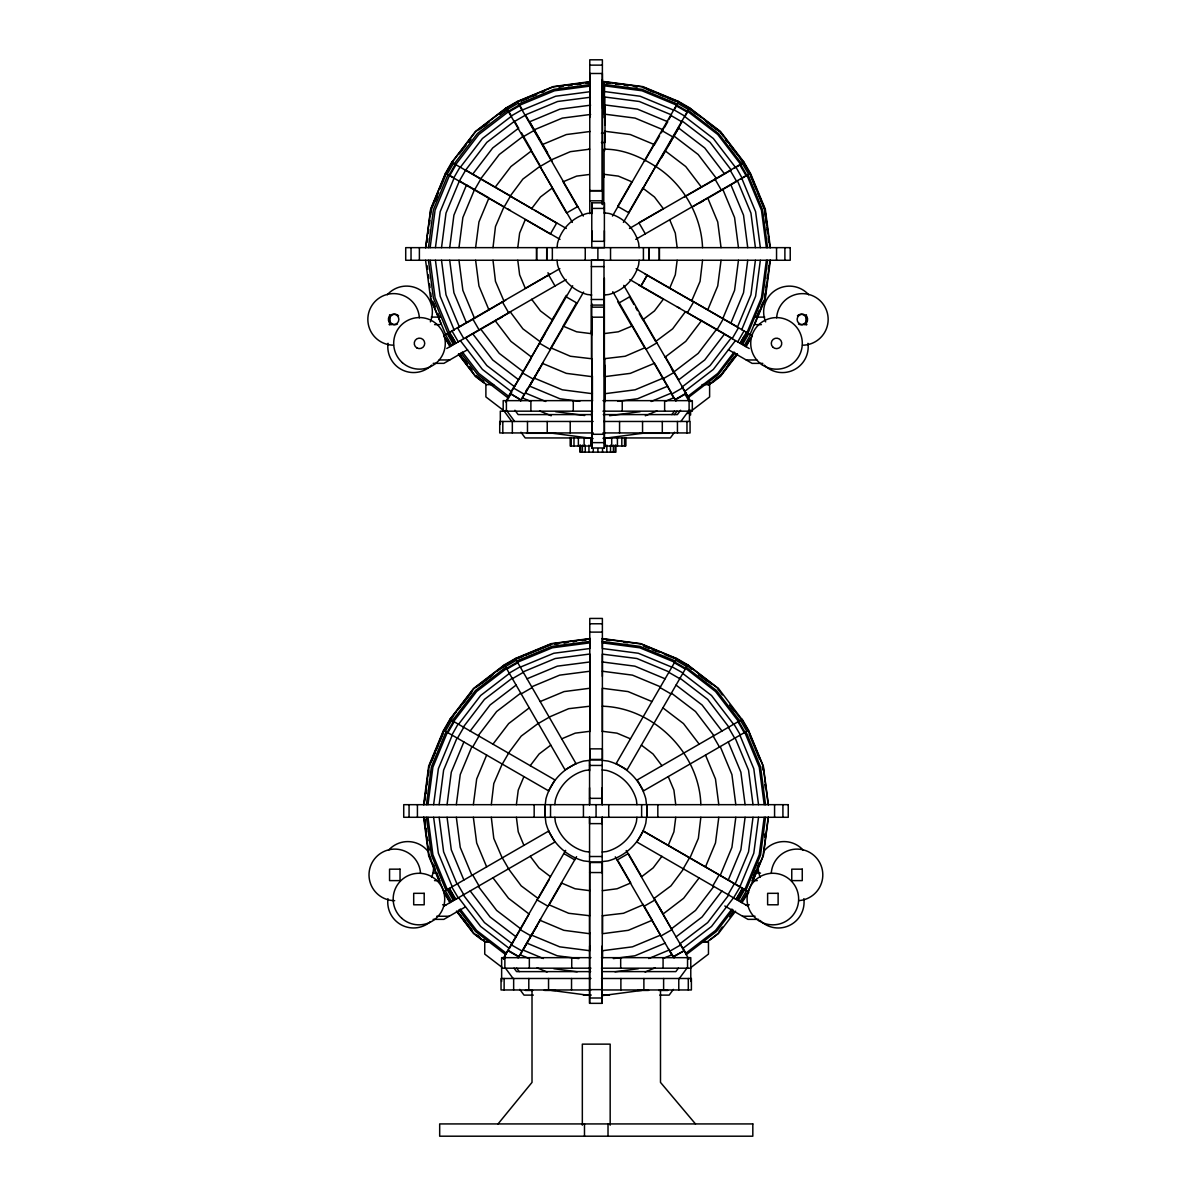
<?xml version="1.0" encoding="UTF-8"?>
<svg xmlns="http://www.w3.org/2000/svg" width="1196" height="1196" viewBox="0 0 1196 1196"><rect width="100%" height="100%" fill="white"/><g stroke="black" fill="none" stroke-linecap="round" stroke-linejoin="round"><path stroke-width="1.5" d="M492.991 260.265L495.473 281.359L503.875 300.884M492.991 247.647L495.473 226.552L503.89 207.028M536.69 260.265L536.69 247.647M544.942 817.287L544.942 804.684M550.534 817.287L550.534 804.684M583.439 817.287L583.439 804.684M602.38 862.376L602.201 1003.339L589.598 1003.339L589.598 945.931M589.598 915.403L589.598 933.702L563.824 930.309L539.874 920.232M589.568 787.745L589.568 804.684L589.568 759.849L602.186 759.849L602.186 804.669L602.186 787.745M589.568 770.986L589.568 760.357L583.768 761.045A53.506 53.506 0 0 0 545.929 798.868L545.256 804.684M589.598 969.582L589.598 967.833M589.778 932.686L589.778 950.715L559.683 946.828L531.667 935.152L540.622 919.276M589.778 890.317L589.778 915.747L568.668 913.281L549.158 904.864L561.148 884.098M589.778 749.414L589.778 759.445L602.38 759.445L602.38 749.414M589.778 731.653L589.778 654.033L555.228 658.518L523.071 671.913M589.778 648.142L589.778 638.171M604.369 294.291L604.369 447.977L591.751 447.977L591.751 317.553M591.781 202.827L591.781 241.323L604.384 241.323L604.384 202.827L591.781 202.827L591.781 213.636M596.071 817.287L596.071 804.684M602.201 1003.339L602.216 945.931M602.201 872.916L602.216 862.525L589.598 862.525L589.598 1003.339M602.38 81.806L602.38 79.983M602.56 915.403L602.56 933.702L628.319 930.309L652.283 920.232L643 904.161M602.38 731.653L602.38 688.268L628.064 691.587L651.97 701.559M602.38 676.428L602.38 654.137L636.93 658.518L669.087 671.913M602.38 638.171L602.38 647.724M604.07 332.324L604.07 358.725L625.179 356.244L644.689 347.842L630.606 323.443M604.638 358.979L604.638 376.665L630.337 373.361L654.227 363.39M604.772 125.311L604.772 97.011L639.322 101.496L671.479 114.891L668.818 119.48M605.027 365.393L605.027 393.693L635.121 389.806L663.122 378.13L654.287 362.807M608.719 817.287L608.719 804.684M641.624 817.287L641.624 804.684M647.215 817.287L647.215 804.684M649.219 260.265L649.219 247.647M659.25 260.265L659.25 247.647M700.841 817.287L698.359 838.396L689.957 857.906M700.841 804.684C699.406 753.316 653.764 707.628 602.38 706.223M702.545 260.265L700.064 281.374L691.662 300.884L645.122 274.183M702.545 247.647C701.334 215.4 682.946 183.556 655.617 166.379L642.416 189.252M591.751 390.569L591.751 447.977M604.189 108.567L604.294 82.479M589.778 81.657L553.135 86.62L517.225 101.496M557.022 247.647L557.56 243.102A41.965 41.965 0 0 1 587.221 213.426L591.781 212.888M554.824 804.684L555.348 800.124A41.965 41.965 0 0 1 585.023 770.448L589.568 769.925M639.142 260.265L638.619 264.824A41.965 41.965 0 0 1 608.943 294.485L604.384 295.023L604.384 278.279M636.945 817.287L636.407 821.846A41.965 41.965 0 0 1 606.746 851.507L602.186 852.045M646.498 817.287L645.825 823.102A53.506 53.506 0 0 1 607.987 860.926L602.186 861.598M517.778 247.647L519.632 233.1L525.313 219.571L549.816 233.728M516.388 804.684L518.242 790.137L523.923 776.608M677.16 260.265L675.306 274.811L669.625 288.341M675.755 817.302L673.916 831.848L668.235 845.378M441.518 247.647L446.003 213.097L459.399 180.94L467.053 185.365M449.711 247.647L453.912 215.16L466.515 184.917L474.184 189.327M458.98 247.647L462.867 217.552L474.543 189.551L488.342 197.504M475.619 247.647L478.938 221.963L488.91 198.058L504.234 206.908M439.141 804.684L443.611 770.134L457.007 737.977M447.065 804.684L451.281 772.182L463.884 741.939M456.334 804.684L460.236 774.589L471.912 746.573M473.362 804.684L476.681 778.985L486.652 755.08M721.053 260.265L717.735 285.949L707.763 309.854M738.455 260.265L734.568 290.359L722.892 318.36M747.724 260.265L743.523 292.751L730.92 323.01M755.409 260.265L750.939 294.814L737.528 326.971L690.914 300.121M718.796 817.287L715.477 842.971L705.505 866.876M735.809 817.287L731.922 847.381L720.246 875.397M745.093 817.287L740.877 849.788L728.274 880.032M753.017 817.287L748.547 851.836L735.151 883.994M425.567 247.647L430.635 209.121L445.51 173.211L451.729 162.297L531.861 208.553M425.761 247.647L430.829 209.195L445.66 173.36M427.122 242.175L427.615 238.527M428.332 233.056L428.811 229.408M429.528 223.936L430.007 220.288M430.724 214.802L431.218 211.154M428.422 247.647L433.386 209.853L447.977 174.631M430.141 247.647L435.075 210.227L449.517 175.364L454.36 178.144M435.434 247.647L440.173 211.692L454.046 178.189M423.593 804.684L428.661 766.143L443.537 730.248M424.012 804.684L429.08 766.232M424.625 801.036L425.103 797.388M425.582 793.74L426.299 788.269M426.778 784.621L427.495 779.149M427.989 775.501L428.706 770.03M425.851 793.725L426.434 790.093M427.151 784.621L427.54 780.958M428.347 775.501L428.736 771.839M426.419 804.684L431.397 766.875L445.988 731.653M427.959 804.684L432.892 767.249L447.334 732.386M433.625 804.684L438.364 768.729L452.238 735.211M760.342 260.265L755.603 296.219L741.729 329.722M766.382 260.265L761.463 297.684L747.007 332.563L740.593 343.521M767.548 260.265L762.57 298.058L747.978 333.28L741.759 344.209M764.752 296.757L765.231 293.11M765.948 287.638L766.427 283.975M767.144 278.504L767.638 274.856M768.355 269.384L768.834 265.736M769.955 260.265L764.887 298.716L750.042 334.551M770.374 260.265L765.291 298.791L754.407 325.073M758.533 817.287L753.794 853.241L739.92 886.744M764.199 817.287L759.266 854.706L744.824 889.585M765.545 817.287L760.566 855.08L745.975 890.302M765.291 833.702L764.812 837.35L765.395 833.702M768.206 817.287L763.138 855.738L748.307 891.573L643.358 831.011M768.4 817.287L763.332 855.813L752.718 881.437M431.457 209.33L438.588 192.362M439.993 188.968L445.54 175.334M435.314 200.913L437.407 195.86M429.08 766.367L443.91 730.397L447.005 732.176M429.185 766.382L443.253 732.4M431.577 761.254L435.09 752.762M436.495 749.354L438.618 744.256M440.098 740.907L442.834 734.06M756.679 317.239L759.49 310.452M756.754 317.284L759.58 310.482M760.985 307.073L763.093 301.975M753.764 875.801L755.857 870.748M752.553 879.359L756.081 870.867M757.487 867.474L759.595 862.376L752.658 879.404M512.785 942.433L509.391 948.518L480.628 926.437L458.546 897.673M527.959 941.117L520.32 954.827L528.692 958.295M529.664 938.068L532.205 933.508M451.909 735.032L458.098 724.043M453.718 177.995L460.026 167.081M744.032 330.948L737.723 341.877M528.811 914.566L520.753 928.843L496.639 910.425L478.221 886.311M683.021 673.004L672.032 666.815M445.809 173.435L451.221 164.076M447.169 174.212L453.478 163.299M448.993 175.274L455.287 164.345M449.681 175.663L455.99 164.749M459.264 181.194L465.573 170.281M474.498 190L480.792 179.071M504.099 207.087L510.408 196.174M550.459 233.848L556.753 222.934M566.321 295.307L552.163 319.81L540.487 310.945L531.607 299.254M617.704 206.31L631.847 181.792L618.332 176.111L603.771 174.272L603.771 202.573M510.528 392.811L507.732 397.655L477.488 374.438L460.909 352.835M514.699 385.426L511.2 391.496L482.422 369.415L460.355 340.636M554.002 317.134L539.919 341.533L522.891 328.84L510.184 311.797M612.472 216.072L678.625 101.496L689.554 107.804L720.455 131.455L744.121 162.297M505.594 401.901L572.675 285.739M674.081 110.047L675.934 106.818M518.077 380.597L514.534 386.727L486.847 365.572L465.707 337.885L496.176 320.438M544.778 334.103L531.517 357.081L510.931 341.368L495.219 320.767L510.528 311.932M644.509 161.385L654.242 144.537L630.337 134.55L604.638 131.246L604.638 150.696M523.175 372.195L518.75 379.85L492.707 359.966L472.824 333.923M531.353 358.038L523.385 371.821L499.27 353.403L480.852 329.289M654.287 145.105L659.594 135.91M661.358 132.846L663.122 129.781L635.121 118.105L605.027 114.218M664.229 127.882L667.772 121.753L637.513 109.15L605.027 104.949L605.027 142.518L601.424 142.518M507.134 400.481L511.709 392.557M576.352 303.141L563.092 326.119L576.607 331.8L591.168 333.639L591.168 305.339M628.618 212.604L642.775 188.101L654.451 196.981L663.332 208.657L638.814 222.8M563.167 326.493L550.848 347.842L570.357 356.244L591.467 358.725L591.467 330.559M523.863 394.755L522.114 397.79L530.501 401.273M525.627 391.735L527.376 388.7M623.4 222.381L689.554 107.804M520.604 401.094L562.778 328.093M564.497 325.118L583.588 292.048M656.305 166.154L665.155 150.831L685.742 166.543L701.454 187.144M684.994 116.356L687.79 111.512L717.735 134.49L740.713 164.435L734.254 168.158M536.062 374.647L525.448 393.021L545.765 401.482M537.841 371.582L539.605 368.518M668.25 145.703L682.393 121.185L710.08 142.339L731.234 170.026L716.957 178.413M543.148 362.807L529.679 386.159L559.922 398.761L579.776 401.333M661.672 157.543L678.685 128.062L704.728 147.96L724.612 173.988M685.353 311.797L672.645 328.84L655.617 341.533L643.284 320.184M444 730.457L450.309 719.544M445.361 731.249L451.669 720.321M687.341 312.784L693.65 301.87M447.184 732.296L453.478 721.382M447.872 732.7L454.181 721.771M457.455 738.231L463.764 727.303M472.689 747.022L478.983 736.108M716.942 329.872L723.251 318.958M732.176 338.677L738.485 327.749M744.211 336.166L740.115 343.252L746.439 332.339M742.462 344.598L748.756 333.684M502.185 764.065L493.784 783.574L491.302 804.684M508.494 753.136L521.202 736.108L538.23 723.401M502.29 764.109L508.599 753.196M744.271 345.659L750.58 334.731M745.631 346.436L750.131 338.632M746.005 346.661L752.314 335.732L636.152 268.666M548.65 790.885L554.944 779.956L449.92 719.319L443.626 730.248L548.785 790.96M503.172 958.579L565.648 850.371M515.775 937.455L512.142 943.749L484.47 922.594L463.315 894.922M520.679 928.963L516.119 936.872L490.076 916.988L470.178 890.945M549.308 879.404L538.23 898.57L521.202 885.862L508.494 868.834M616.104 763.691L676.816 658.518L687.745 664.827L718.497 688.492L741.998 719.469M503.591 959.237L505.43 956.067M518.092 957.951L576.562 856.665M533.042 932.775L523.071 950.058L543.373 958.519M534.343 930.518L537.094 925.764M627.018 770L687.745 664.827M683.215 868.774L689.509 857.846M683.664 868.834L670.956 885.862L653.928 898.57M712.816 885.862L719.125 874.949M728.05 894.653L734.359 883.739M737.633 900.184L743.942 889.271L736.482 899.527L742.776 888.598L736.482 899.527L747.963 906.149M738.321 900.588L744.63 889.675M740.145 901.635L746.454 890.721M741.49 902.427L746.902 893.068M741.879 902.651L748.846 892.081M673.856 109.778L684.77 116.087M521.247 400.032L510.378 393.619L521.127 400.226M742.342 888.344L736.018 899.243L733.596 897.867L740.01 886.998M736.467 899.527L743.942 889.271M671.868 414.593L674.38 411.17M674.514 414.593L677.041 411.17M680.584 410.243L677.385 414.593L603.307 414.593M680.868 421.47L689.195 410.153M674.559 432.219L670.343 437.945L603.292 437.945M678.356 968.192L675.83 971.615L601.767 971.615M679.313 978.492L686.908 968.192M673.378 989.391L669.162 995.117L659.833 995.117M661.926 856.291L653.195 867.862L641.684 876.668L628.259 853.406M530.217 765.694L539.097 754.003L550.773 745.138M531.607 208.657L540.487 196.966L552.163 188.101L566.321 212.604M699.197 877.804L683.634 898.286L663.197 913.923L653.928 897.852M472.824 173.988L492.722 147.945L518.75 128.062M480.852 178.623L499.27 154.508L523.385 136.09L531.353 149.874M495.219 187.144L510.931 166.543L531.517 150.831L540.368 166.154M463.315 727.048L484.47 699.376L512.142 678.222M470.178 731.025L490.076 704.982L516.119 685.084M478.206 735.66L496.624 711.53L520.753 693.112M492.961 744.166L508.674 723.58L529.26 707.868M713.937 886.311L695.519 910.425L671.405 928.843L658.861 906.628M721.965 890.945L702.082 916.988L676.039 936.872M728.842 894.922L707.688 922.594L680.001 943.749M451.819 162.297L475.47 131.455L506.312 107.804L517.15 101.496L583.289 216.072M451.968 162.447L475.574 131.68L506.357 108.074M459.264 153.955L466.066 145.254M468.309 142.339L470.477 139.349M468.653 142.324L470.85 139.349M454.286 163.717L477.488 133.474L507.732 110.256M455.825 164.435L478.804 134.49L508.749 111.512L511.544 116.356M460.355 167.276L482.422 138.497L511.2 116.416M735.42 340.651L713.339 369.415L684.575 391.496L681.944 386.936M449.846 719.319L473.496 688.492L504.338 664.827L515.341 658.518L576.053 763.691M450.219 719.469L473.825 688.702L504.592 665.096L506.371 668.175M450.174 719.738L455.945 712.203M458.113 709.572L471.478 691.961M450.548 719.738L452.865 716.867M462.867 703.682L471.837 691.991M734.135 352.028L717.735 373.421L687.79 396.399L684.994 391.555M452.282 720.74L475.5 690.496L505.744 667.293M735.047 352.835L718.467 374.438L688.223 397.655L685.428 392.811M453.643 721.457L476.621 691.512L506.566 668.534M727.661 365.587L734.374 356.827M709.213 384.619L720.261 375.858L736.975 353.911M720.127 376.232L736.9 354.18M737.528 354.21L720.455 376.456L712.338 382.69M458.546 724.298L480.628 695.519L509.391 673.453M733.611 897.673L711.53 926.437L682.767 948.518L680.21 943.943M731.952 909.05L715.537 930.443L685.876 953.197L683.125 948.428M733.043 909.872L716.464 931.475L686.22 954.677M729.829 916.824L733.193 912.443M719.005 931.43L722.369 927.05M730.128 916.764L733.582 912.443M735.585 911.188L718.497 933.478L710.364 939.712M498.029 1123.926L532.011 1082.395L532.011 989.914M478.998 129.811L489.209 121.962M499.494 114.203L506.73 108.522M483.633 126.537L486.712 124.279M499.42 114.427L507.134 108.597M708.152 384.753L711.067 382.511M715.447 379.147L719.828 375.798M708.51 384.753L711.426 382.526M712.472 381.554L720.186 375.798M476.696 686.893L493.051 674.514M497.132 671.225L504.742 665.544M481.435 683.544L491.646 675.71M501.872 667.876L504.787 665.634M718.392 933.254L707.434 941.671L702.067 941.671M687.79 413.637L709.617 396.923L709.617 384.649L702.052 384.619M691.004 967.459L708.466 954.094L708.466 941.805L702.919 941.805M514.534 121.185L486.847 142.339L465.707 170.026L510.543 195.98M665.155 357.081L685.742 341.368L701.454 320.767L686.145 311.932M674.051 371.821L698.165 353.403L716.583 329.289L699.735 319.556M682.393 386.727L710.08 365.572L731.234 337.885L725.105 334.357M509.197 673.124L520.111 666.8M511.006 116.087L521.934 109.793M623.729 285.381L686.011 393.26L675.082 399.569M451.789 886.998L458.218 897.867L455.781 899.243L449.472 888.344M740.369 734.957L733.94 724.103M506.446 108.193L515.805 102.781M507.224 109.539L518.152 103.245M508.285 111.363L519.199 105.054M508.674 112.05L519.602 105.756M514.22 121.633L525.134 115.339M523.011 136.867L533.924 130.558M550.848 160.07L570.357 151.668L589.688 149.186L588.477 149.336M540.099 166.468L551.012 160.174M566.859 212.828L577.788 206.519M549.816 274.183L525.313 288.341L519.632 274.811L517.778 260.265M559.848 268.637L443.686 335.702L449.995 346.631M629.47 228.451L744.047 162.297L750.341 173.211L635.764 239.364M454.36 329.767L449.517 332.548L435.075 297.684L430.141 260.265M467.053 322.546L459.399 326.971L446.003 294.814L441.518 260.265M468.055 322.113L474.184 318.584M505.759 300.121L474.543 318.36L462.867 290.359L458.98 260.265M684.605 196.877L716.583 178.623L698.165 154.508L674.051 136.09M446.766 348.485L566.157 279.55M692.439 206.908L707.763 198.058L717.735 221.963L721.053 247.647M740.563 179.086L747.007 175.364L761.463 210.227L766.382 247.647M499.24 318.674L502.29 316.91M699.914 202.812L702.979 201.048M707.569 198.386L737.543 180.94L750.939 213.097L755.409 247.647M467.546 349.71L443.895 363.345L433.191 363.345M619.229 302.827L630.157 296.518M646.004 349.187L656.918 342.878M663.092 378.788L674.006 372.479M671.883 394.022L682.811 387.713M675.262 399.868L686.19 393.559M506.192 664.318L515.551 658.906M505.415 666.576L516.343 660.267M506.476 668.385L517.39 662.076M506.865 669.087L517.793 662.778M512.396 678.67L523.325 672.361M521.202 693.889L532.115 687.595M549.158 717.092L568.668 708.69L589.778 706.223M538.29 723.505L549.203 717.196M575.979 763.556L565.05 769.85L504.413 664.827M548.785 831.011L443.626 891.723L449.92 902.651M637.064 780.046L742.238 719.319L748.532 730.233L643.373 790.96M443.851 906.149L455.332 899.527L449.038 888.598L455.317 899.527L447.872 889.271L454.181 900.184M455.811 899.243L555.094 841.939M465.379 906.927L443.836 919.365L433.131 919.365M617.121 860.029L628.035 853.735M643 904.864L623.49 913.281L602.38 915.747M643.882 906.389L654.795 900.08M660.969 935.99L671.898 929.696M669.76 951.224L680.688 944.915M735.869 167.021L742.058 177.995M672.974 956.77L684.067 950.775L673.139 957.069L615.282 856.844M561.701 738.829L575.216 733.148L589.778 731.309M534.313 129.781L562.314 118.105L590.645 114.442M667.757 386.159L637.513 398.761L617.659 401.333M651.162 401.482L671.479 393.021L663.346 378.504M527.032 678.79L557.276 666.172L589.778 661.971M531.667 686.818L559.683 675.142L589.778 671.24M540.173 701.559L564.078 691.587L589.778 688.268M665.125 943.181L634.956 955.768L613.354 958.579M648.77 958.519L669.087 950.058M645.048 972.019L655.034 967.863M517.27 101.765L553.105 86.919L589.718 82.105M521.052 100.808L536.361 94.469M541.459 92.361L544.853 90.956L541.489 92.451M521.112 100.898L528.228 97.997M531.637 96.577L536.735 94.469M518.66 103.962L553.883 89.371L589.882 84.632M522.114 110.122L555.632 96.233L589.778 91.733M665.275 401.273L673.647 397.805L671.031 393.245M645.317 415.774L656.933 410.961M515.252 658.533L551.162 643.657L589.688 638.574M515.521 658.787L551.356 643.941L589.807 638.888M517.569 658.293L550.982 644.45M517.046 658.607L522.503 656.514M525.537 655.094L551.356 644.45M516.657 660.984L551.879 646.393L589.673 641.415M517.479 662.24L552.358 647.798L589.778 642.865M520.305 667.144L553.823 653.255L589.778 648.531M663.466 958.295L671.838 954.827L668.444 948.727M558.831 86.71L562.688 86.247M571.628 85.08L567.951 85.514L571.972 85.11M576.995 84.363L580.733 83.825M585.935 83.197L589.852 82.629M558.861 86.8L562.853 86.306M577.1 84.408L581.092 83.914M586.204 83.197L589.852 82.718M590.181 86.067L554.54 90.761L519.662 105.203L522.458 110.047M609.586 415.7L640.144 411.678M603.173 438.469L642.91 433.236M558.278 643.493L554.63 643.971L558.682 643.583M567.397 642.297L563.75 642.775L567.786 642.297M572.884 641.564L576.532 641.086L572.914 641.654M582.004 640.368L585.651 639.89M582.033 640.458L586.025 639.89M614.968 971.78L638.335 968.7M602.022 995.64L641.759 990.408M590.346 97.25L557.62 101.496L525.448 114.891L539.605 139.394M590.615 105.173L559.922 109.15L529.679 121.753L547.574 152.759M590.196 131.485L566.351 134.55L542.446 144.537L552.163 161.385M602.38 890.676L617.106 888.763L630.77 882.962L618.242 861.27M602.38 950.715L632.475 946.828L660.491 935.152L652.418 920.875M589.344 174.496L576.621 176.111L563.092 181.792L577.234 206.31M589.778 65.137L602.38 65.137M603.711 110.301L604.159 81.866L642.611 86.919L678.446 101.765M604.115 113.755L604.578 85.843L641.998 90.761L676.861 105.218M601.424 133.249L605.027 133.249M589.778 190.598L602.38 190.598M589.778 200.808L602.38 200.808L602.38 204.471L602.38 59.8L589.778 59.8L589.778 117.402M591.781 208.418L604.384 208.418M591.377 266.588L603.995 266.588M591.377 299.493L603.995 299.493M591.751 307.163L604.369 307.163M431.278 317.089L440.307 317.089M591.751 317.194L604.369 317.179M755.693 317.119L764.722 317.119M389.149 324.609L391.72 324.609M434.582 324.609L440.008 324.609M755.992 324.639L761.418 324.639M804.28 324.639L806.852 324.639M439.096 359.951L449.786 359.951M746.214 359.981L756.904 359.981M762.809 363.375L752.105 363.375L728.454 349.74M710.005 382.69L710.992 382.69M493.679 384.649L485.89 384.649L485.89 396.923L504.802 411.409M592.513 400.645L503.187 400.645L503.187 411.17M602.993 400.645L692.32 400.645L692.32 411.17L602.993 411.17M592.513 411.17L500.317 411.17L500.317 424.401M592.199 414.593L518.122 414.593L514.938 410.243M593.126 421.47L499.719 421.47L499.719 432.937L593.261 432.937M603.696 421.47L690.062 421.47L690.062 432.937L602.934 432.937M526.524 433.281L555.692 433.281M639.845 433.281L669.013 433.281M591.751 434.283L604.369 434.283M592.244 437.945L525.194 437.945L520.978 432.219M591.751 442.64L604.369 442.64M625.568 446.018L625.568 437.841L625.598 446.018L605.041 446.018L605.041 437.841M589.778 623.774L602.38 623.774M589.778 632.116L602.38 632.116M589.778 748.86L602.38 748.86M589.568 765.44L602.186 765.44M589.568 798.345L602.186 798.345M589.568 856.515L602.186 856.515M589.598 872.542L602.216 872.557M433.101 873.11L436.704 873.11M755.095 873.11L760.521 873.11M434.522 880.615L439.949 880.615M751.865 880.615L757.277 880.615M442.58 904.789L446.213 904.789M745.586 904.789L749.234 904.789M436.764 916.241L449.248 916.241M742.567 916.241L755.035 916.241M758.668 919.365L747.978 919.365L724.806 906M482.975 939.712L483.961 939.712M490.166 941.805L484.739 941.805L484.739 954.094L502.2 967.459M590.959 957.667L501.632 957.667L501.632 981.423M601.453 957.667L690.78 957.667L690.78 981.423M501.632 968.192L590.959 968.192M601.453 968.192L690.78 968.192M590.66 971.615L516.582 971.615L514.056 968.192M590.929 978.492L501.034 978.492L501.034 989.959L590.929 989.959M601.498 978.492L691.393 978.492L691.393 989.959L601.498 989.959M589.598 989.645L602.201 989.645M544.18 990.273L555.363 990.273M638.903 990.273L648.217 990.273M525.343 990.438L532.639 990.438M544.584 990.408L555.751 990.408M637.438 990.408L648.621 990.408M658.712 990.438L667.831 990.438M583.304 994.982L590.675 994.982M601.723 994.982L609.093 994.982M533.341 995.117L524.012 995.117L519.797 989.391M583.708 995.117L591.063 995.117M602.126 995.117L609.482 995.117M589.598 998.002L602.201 998.002M490.121 941.656L484.754 941.641L473.825 933.254L456.962 911.277M602.186 760.357L607.987 761.045A53.506 53.506 0 0 1 645.825 798.868L646.498 804.684M589.568 861.598L583.768 860.926A53.506 53.506 0 0 1 545.929 823.102L545.256 817.287M604.384 212.888L608.943 213.426A41.965 41.965 0 0 1 638.619 243.102L639.142 247.647M591.781 295.023L587.221 294.485A41.965 41.965 0 0 1 557.56 264.824L557.022 260.265M602.186 769.925L606.746 770.448A41.965 41.965 0 0 1 636.407 800.124L636.945 804.684M589.568 852.045L585.023 851.507A41.965 41.965 0 0 1 555.348 821.846L554.824 817.287M602.38 731.309L616.942 733.148L630.456 738.829M592.409 393.693L562.314 389.806L534.313 378.13M602.38 661.971L634.882 666.172L665.125 678.79M602.38 671.24L632.475 675.142L660.491 686.818M578.804 958.579L557.187 955.768L527.032 943.181M606.103 82.629L610.139 83.107M619.259 84.303L615.237 83.825L618.87 84.408M624.357 85.021L628.378 85.514M633.476 86.232L637.513 86.71M606.118 82.718L609.766 83.197M624.342 85.125L627.99 85.604M633.461 86.321L637.109 86.8M604.279 84.393L642.088 89.371L677.31 103.962M604.189 91.509L640.144 96.233L673.647 110.122M555.617 411.678L584.695 415.505M552.597 433.236L593.067 438.573M602.306 638.574L640.832 643.657L676.742 658.518M602.41 638.888L640.862 643.941L676.697 658.787M606.252 639.98L609.825 640.458M624.133 642.342L627.84 642.775M602.291 641.415L640.084 646.393L675.306 660.984M602.38 642.865L639.8 647.798L674.679 662.24M602.38 648.531L638.335 653.255L671.838 667.144M553.823 968.7L577.19 971.78M551.446 990.408L590.346 995.535M678.715 101.496L642.805 86.62L604.279 81.552L604.189 117.776M642.94 87.517L678.685 102.213M647.709 89.536L654.481 92.451M659.609 94.469L664.707 96.577M668.071 98.087L674.903 100.808M539.59 410.961L551.221 415.774M644.001 645.855L649.099 647.978M652.508 649.383L659.31 652.194M664.363 654.406L674.604 658.533M643.627 645.855L648.725 647.978M652.134 649.383L657.232 651.491M542.446 363.375L566.336 373.361L592.035 376.665L592.035 358.979M537.124 967.863L547.11 972.019M561.387 882.962L575.052 888.763L589.778 890.676L589.778 862.376M518.87 956.591L507.956 950.282L505.744 954.677L475.5 931.475L458.92 909.872M679.971 102.781L689.33 108.193M677.624 103.245L688.537 109.539M676.577 105.054L687.491 111.363M676.174 105.756L687.087 112.05M670.642 115.339L681.556 121.633M661.851 130.558L672.765 136.867M655.677 166.468C640.174 156.571 622.787 149.007 604.07 149.201L604.07 177.352M617.988 206.519L628.917 212.828M534.836 210.272L566.306 228.451M556.125 222.8L510.184 196.114L522.891 179.071L539.919 166.379L554.017 190.777M716.957 329.498L724.612 333.923L704.713 359.966L678.685 379.85L665.2 356.498M507.298 208.672L510.363 210.436M676.951 306.625L680.016 308.389M445.435 173.211L560.012 239.364M629.844 279.58L749.234 348.514M638.814 285.111L663.332 299.254L654.451 310.945L642.775 319.81L639.232 313.681M566.231 296.877L577.16 303.186M539.471 343.237L550.399 349.546M522.383 372.838L533.296 379.147M513.592 388.072L524.506 394.381M676.592 658.906L687.521 665.215M675.815 660.267L686.728 666.561M674.768 662.076L685.682 668.385L715.537 691.512L738.515 721.457M674.365 662.778L685.278 669.072M668.833 672.361L679.747 678.655M660.043 687.595L670.956 693.889M616.179 763.556L627.108 769.85M748.188 891.723L643.164 831.085L636.855 842.014L736.003 899.243M563.809 853.555L574.723 859.849M537.049 899.9L547.962 906.209M519.946 929.516L530.875 935.81M511.155 944.735L522.084 951.044M507.777 950.596L518.705 956.89M641.385 745.138L653.061 754.003L661.926 765.694M671.405 693.112L695.519 711.53L713.937 735.66M662.898 707.868L683.484 723.58L699.197 744.166M680.016 678.222L707.688 699.376L728.842 727.048M676.039 685.084L702.082 704.982L721.965 731.025M550.459 876.668L538.947 867.862L530.217 856.291M528.946 913.923L508.524 898.286L492.961 877.804M482.586 939.608L485.501 941.835M689.359 108.074L720.142 131.68L743.792 162.716L730.263 145.239M689.539 108.597L701.29 117.492M705.595 120.916L720.261 132.053L723.55 136.494M689.225 108.522L696.476 114.203M706.746 121.962L716.972 129.811M688.223 110.256L718.467 133.474L741.67 163.717M684.575 116.416L713.339 138.497L735.42 167.276M508.749 396.399L478.804 373.421L462.389 352.028M483.857 381.554L476.143 375.798L483.483 381.554M486.533 384.649L475.574 376.232L458.711 354.255M483.603 382.69L475.47 376.456L458.382 354.166M687.61 665.096L718.377 688.702M698.913 674.514L712.054 684.59M688.806 667.054L691.677 669.252M698.509 674.574L707.598 681.301M686.22 667.293L716.464 690.496L739.681 720.74M682.767 673.453L711.53 695.519L733.611 724.298M506.267 953.197L476.621 930.443L460.206 909.05M481.629 939.712L473.496 933.478L456.438 911.232M695.474 1123.926L660.491 1082.395L660.491 989.914M458.203 912.563L471.613 930.01M725.778 139.409L728.02 142.324M725.494 139.349L727.661 142.339M729.964 145.194L735.57 152.49M741.101 159.845L743.419 162.716M717.884 689.075L722.369 694.921M730.128 705.192L740.294 718.273M729.829 705.132L734.314 710.977M465.244 361.267L467.487 364.182M469.774 367.052L471.971 370.027M460.475 355.362L467.188 364.122M459.264 353.956L467.113 364.182M469.355 367.097L471.598 370.027M462.882 918.289L471.837 929.965M458.173 912.653L471.478 929.995M506.312 410.153L514.654 421.47M504.189 411.17L511.679 421.321M516.717 968.192L519.243 971.615M505.504 968.192L513.099 978.492M458.277 341.847L451.968 330.918M449.561 332.309L455.885 343.222L451.789 336.136M744.555 164.076L749.967 173.435M742.297 163.299L748.606 174.212M740.488 164.345L746.782 175.274M739.786 164.749L746.095 175.677M730.203 170.281L736.512 181.209M714.969 179.071L721.278 190M639.008 222.934L645.317 233.848M690.795 401.542L686.011 393.275M671.434 368.727L673.184 371.762M629.5 296.832L633.925 304.502M635.704 307.566L637.468 310.616M684.979 394.142L688.627 400.481M515.416 122.725L518.077 127.314M521.411 132.651L523.175 135.716M612.801 291.689L675.934 401.094M572.376 222.381L506.222 107.804L508.121 111.153M617.704 301.616L631.847 326.119L618.332 331.8L603.771 333.639L603.771 305.339M548.71 275.065L555.019 285.994M502.35 301.841L508.659 312.754M741.849 719.544L748.158 730.457M740.488 720.321L746.797 731.249M738.68 721.367L744.973 732.296M737.977 721.771L744.286 732.7M728.394 727.303L734.703 738.231M472.749 318.928L479.058 329.842M713.16 736.093L719.469 747.022M457.515 327.719L463.824 338.632M449.098 332.578L455.407 343.491M454.241 344.179L447.932 333.25L433.386 298.058L428.422 260.265M447.244 333.654L453.538 344.568M445.42 334.701L451.729 345.629M445.869 338.603L450.369 346.406M637.199 779.956L643.508 790.87M626.196 850.55L688.941 959.237M671.3 953.167L674.066 957.951M548.65 831.085L554.959 842.014M502.29 857.846L508.599 868.774M502.185 857.906L493.784 838.396L491.302 817.287M472.689 874.949L478.998 885.862M457.455 883.739L463.764 894.653M447.184 889.675L453.478 900.588M445.361 890.721L451.669 901.635M444.912 893.068L450.309 902.427M669.625 219.571L675.306 233.1L677.16 247.647M668.235 776.608L673.916 790.137L675.755 804.684M523.923 845.378L518.242 831.848L516.388 817.302M705.505 755.08L715.477 778.985L718.796 804.684M488.91 309.854L478.938 285.949L475.619 260.265M486.652 866.876L476.681 842.971L473.362 817.287M730.92 184.917L743.523 215.16L747.724 247.647M722.892 189.551L734.568 217.552L738.455 247.647M735.151 737.977L748.547 770.134L753.017 804.684M728.274 741.939L740.877 772.182L745.093 804.684M720.246 746.573L731.922 774.589L735.809 804.684M466.515 322.995L453.912 292.751L449.711 260.265M471.912 875.397L460.236 847.381L456.334 817.287M463.884 880.032L451.281 849.788L447.065 817.287M457.007 883.994L443.611 851.836L439.141 817.287M750.43 173.211L765.291 209.121L770.374 247.647M750.042 173.375L764.887 209.33M750.699 175.378L764.782 209.36L766.696 223.951M750.43 175.334L755.977 188.968M757.472 192.332L764.513 209.33M747.978 174.631L762.57 209.853L767.548 247.647M741.729 178.189L755.603 211.692L760.342 247.647M748.457 730.233L763.332 766.143L768.4 804.684M748.292 730.397L763.138 766.217L768.206 804.684M749.13 734.06L759.699 759.565M745.99 731.653L760.566 766.875L765.545 804.684M744.824 732.386L759.266 767.249L764.199 804.684M739.92 735.211L753.794 768.729L758.533 804.684M454.046 329.722L440.158 296.219L435.434 260.265M432.952 301.945L435.075 307.043L432.862 301.975M437.885 313.845L439.291 317.239M437.796 313.875L439.201 317.284M430.829 298.716L445.66 334.551M441.249 324.4L430.635 298.791L425.567 260.265M452.238 886.744L438.364 853.241L433.625 817.287M447.334 889.585L432.892 854.706L427.959 817.287M445.988 890.302L431.397 855.08L426.419 817.287M434.477 867.474L433.072 864.08L435.09 869.208M429.454 855.603L430.859 858.997M436.495 872.602L439.321 879.404M429.08 855.603L443.91 891.573M438.887 880.495L428.661 855.813L423.593 817.287M764.887 209.195L769.955 247.647M767.189 227.599L767.907 233.071M768.385 236.703L769.103 242.175M764.752 211.154L765.38 216.655M765.948 220.288L766.427 223.936M767.144 229.408L767.638 233.056M768.355 238.527L768.834 242.175M762.51 766.367L762.899 770.03M764.812 784.621L765.395 788.254M427.122 265.736L427.615 269.384M428.332 274.856L428.811 278.504M429.528 283.975L430.007 287.623M430.724 293.11L431.218 296.757M424.744 819.111L425.223 822.758L424.655 819.111M426.434 831.878L425.94 828.23L426.329 831.878M427.151 837.35L427.63 840.997L427.062 837.364M428.826 850.102L428.347 846.454L428.736 850.132M424.012 817.287L429.08 855.738M806.388 314.757L806.388 324.639M784.89 247.647L784.89 260.265M782.917 804.669L782.917 817.287M776.548 247.647L776.548 260.265M774.574 804.669L774.574 817.287M690.615 410.123L690.615 415.042M689.464 411.17L689.464 421.097M689.105 400.645L689.105 411.17M688.298 978.492L688.298 989.959M687.551 957.667L687.551 968.192M686.967 421.47L686.967 432.937M678.775 978.492L678.775 989.959M677.444 421.47L677.444 432.937M664.632 400.645L664.632 411.17M663.616 978.492L663.616 989.959M663.077 957.667L663.077 968.192M662.3 421.47L662.3 432.937M659.445 247.647L659.445 260.265M657.83 804.669L657.83 817.287M649.009 247.647L649.009 260.265M647.245 804.669L647.245 817.287M643.882 978.492L643.882 989.959M643.418 247.647L643.418 260.265M642.551 421.47L642.551 432.937M624.566 437.841L624.566 446.018M622.234 400.645L622.234 411.17M621.815 437.841L621.815 446.018M620.888 978.492L620.888 989.959M620.679 957.667L620.679 968.192M619.558 421.47L619.558 432.937M617.42 437.841L617.42 446.018M615.91 445.136L615.91 452.148L579.881 452.148L579.881 445.136M615.163 445.136L615.163 452.148M613.384 445.136L613.384 452.148M611.709 437.841L611.709 446.018M610.528 247.647L610.528 260.265M610.543 445.136L610.543 452.148M610.169 1125.197L610.169 1044.138L582.332 1044.138L582.332 1125.197M608.017 1123.926L608.017 1136.2M606.835 445.136L606.835 452.148M605.027 374.662L605.027 401.198M604.772 382.6L604.772 402.05M604.384 202.827L604.384 213.636M604.384 230.723L604.384 247.647L591.781 247.632L591.781 230.723M604.369 357.32L604.369 447.977M602.38 79.534L602.38 83.645M602.38 84.453L602.59 108.612M602.53 448.65L602.53 452.148M602.56 950.97L602.56 958.19M602.38 759.61L602.38 618.437L589.778 618.437L589.778 759.61M597.88 247.647L597.88 260.265M597.895 448.65L597.895 452.148M593.276 448.65L593.276 452.148M592.409 376.007L592.409 401.198M591.751 303.485L591.751 334.955M591.586 411.155L591.586 416.402M590.749 437.841L590.749 446.018L570.193 446.018L570.193 437.841M589.778 190.224L589.778 213.68M589.778 967.893L589.778 971.586M588.955 445.136L588.955 452.148M585.248 247.647L585.248 260.265M585.248 445.136L585.248 452.148M584.485 1123.926L584.485 1136.2M584.096 437.841L584.096 446.018M582.407 445.136L582.407 452.148M580.628 445.136L580.628 452.148M578.371 437.841L578.371 446.018M573.99 437.841L573.99 446.018M573.273 400.645L573.273 411.17M571.733 957.667L571.733 968.192M571.539 978.492L571.539 989.959M571.225 437.841L571.225 446.018M570.223 421.47L570.223 432.937M552.343 247.647L552.343 260.265M548.545 978.492L548.545 989.959M547.23 421.47L547.23 432.937M544.748 804.684L544.748 817.287M536.496 247.647L536.496 260.265M534.163 804.684L534.163 817.287M530.889 400.645L530.889 411.17M529.335 957.667L529.335 968.192M528.796 978.492L528.796 989.959M527.481 421.47L527.481 432.937M513.652 978.492L513.652 989.959M512.337 421.47L512.337 432.937M506.401 400.645L506.401 411.17M504.862 957.667L504.862 968.192M504.129 978.492L504.129 989.959M502.813 421.47L502.813 432.937M419.392 247.647L419.392 260.265M417.419 804.684L417.419 817.287M411.035 247.647L411.035 260.265M409.062 804.684L409.062 817.287M389.612 314.727L389.612 324.609M803.832 898.689A25.789 25.789 0 0 1 760.118 920.501M760.222 877.356A25.789 25.789 0 0 1 758.249 865.814M763.452 851.776A25.789 25.789 0 0 1 803.308 850.281M771.27 873.319A25.789 25.789 0 0 1 797.463 849.1A25.789 25.789 0 0 1 822.803 874.201A25.789 25.789 0 0 1 798.823 900.618M430.44 921.653A25.789 25.789 0 0 1 387.982 898.689M433.55 865.814A25.789 25.789 0 0 1 431.592 877.356M388.506 850.281A25.789 25.789 0 0 1 428.347 851.776M394.68 900.678A25.789 25.789 0 0 1 369.011 875.337A25.789 25.789 0 0 1 393.783 849.115A25.789 25.789 0 0 1 420.529 873.319M807.958 343.312A25.789 25.789 0 0 1 764.244 365.109M765.649 321.888A25.789 25.789 0 0 1 808.735 294.814M776.638 317.852A25.789 25.789 0 0 1 803.383 293.648A25.789 25.789 0 0 1 828.155 319.87A25.789 25.789 0 0 1 802.486 345.21M797.433 315.804A5.247 5.247 0 0 1 804.519 315.49A5.247 5.247 0 0 1 805.446 322.516A5.247 5.247 0 0 1 798.524 324.056M431.756 365.079A25.789 25.789 0 0 1 388.042 343.267M387.265 294.784A25.789 25.789 0 0 1 430.351 321.859M393.514 345.181A25.789 25.789 0 0 1 367.845 319.84A25.789 25.789 0 0 1 392.617 293.618A25.789 25.789 0 0 1 419.362 317.822M397.476 324.026A5.247 5.247 0 0 1 390.554 322.486A5.247 5.247 0 0 1 391.481 315.46A5.247 5.247 0 0 1 398.567 315.759M549.323 275.917A53.192 53.192 0 0 1 547.977 272.688M546.721 247.647L546.721 260.265L546.751 247.647M589.568 817.302L589.568 862.107L602.186 862.107L602.186 817.287L602.186 823.625L589.568 823.625L589.568 817.302M589.778 73.494L589.778 190.777L602.38 190.777L602.38 73.494L589.778 73.494M647.29 275.095L640.981 286.023L647.29 275.095M790.227 247.647L405.713 247.647L405.713 260.265L790.227 260.265L790.227 247.647M603.995 305.085L591.377 305.085L591.377 260.265L603.995 260.279L603.995 305.085M788.254 804.669L403.725 804.684L403.725 817.287L788.254 817.287L788.254 804.669M400.032 869.163L389.552 869.163L389.552 880.615L400.032 880.615L400.032 869.163M802.262 869.163L791.767 869.163L791.767 880.615L802.262 880.615L802.262 869.163M424.191 893.322L413.696 893.322L413.696 904.789L424.191 904.789L424.191 893.322M778.118 893.322L767.623 893.322L767.623 904.789L778.118 904.789L778.118 893.322M752.822 1123.926L439.68 1123.926L439.68 1136.2L752.822 1136.2L752.822 1123.926M479.671 937.38L476.755 935.152L479.626 937.44M758.638 920.561A25.789 25.789 0 0 0 798.599 900.618A25.789 25.789 0 0 0 761.344 875.98A25.789 25.789 0 0 0 758.638 920.561M401.856 918.364A25.789 25.789 0 0 0 444.209 904.206A25.789 25.789 0 0 0 410.766 874.605A25.789 25.789 0 0 0 401.856 918.364M772.81 347.109A5.247 5.247 0 0 0 781.586 344.747A5.247 5.247 0 0 0 775.158 338.333A5.247 5.247 0 0 0 772.81 347.109M762.286 364.9A25.789 25.789 0 0 0 802.262 344.956A25.789 25.789 0 0 0 765.006 320.319A25.789 25.789 0 0 0 762.286 364.9M798.659 323.129A5.247 5.247 0 0 0 807.435 320.782A5.247 5.247 0 0 0 801.021 314.354A5.247 5.247 0 0 0 798.659 323.129M416.866 347.916A5.247 5.247 0 0 0 424.73 343.372A5.247 5.247 0 0 0 416.866 338.827A5.247 5.247 0 0 0 416.866 347.916M402.394 362.672A25.789 25.789 0 0 0 444.763 348.514A25.789 25.789 0 0 0 411.304 318.898A25.789 25.789 0 0 0 402.394 362.672M391.002 323.937A5.247 5.247 0 0 0 398.866 319.392A5.247 5.247 0 0 0 391.002 314.847A5.247 5.247 0 0 0 391.002 323.937"/></g></svg>
